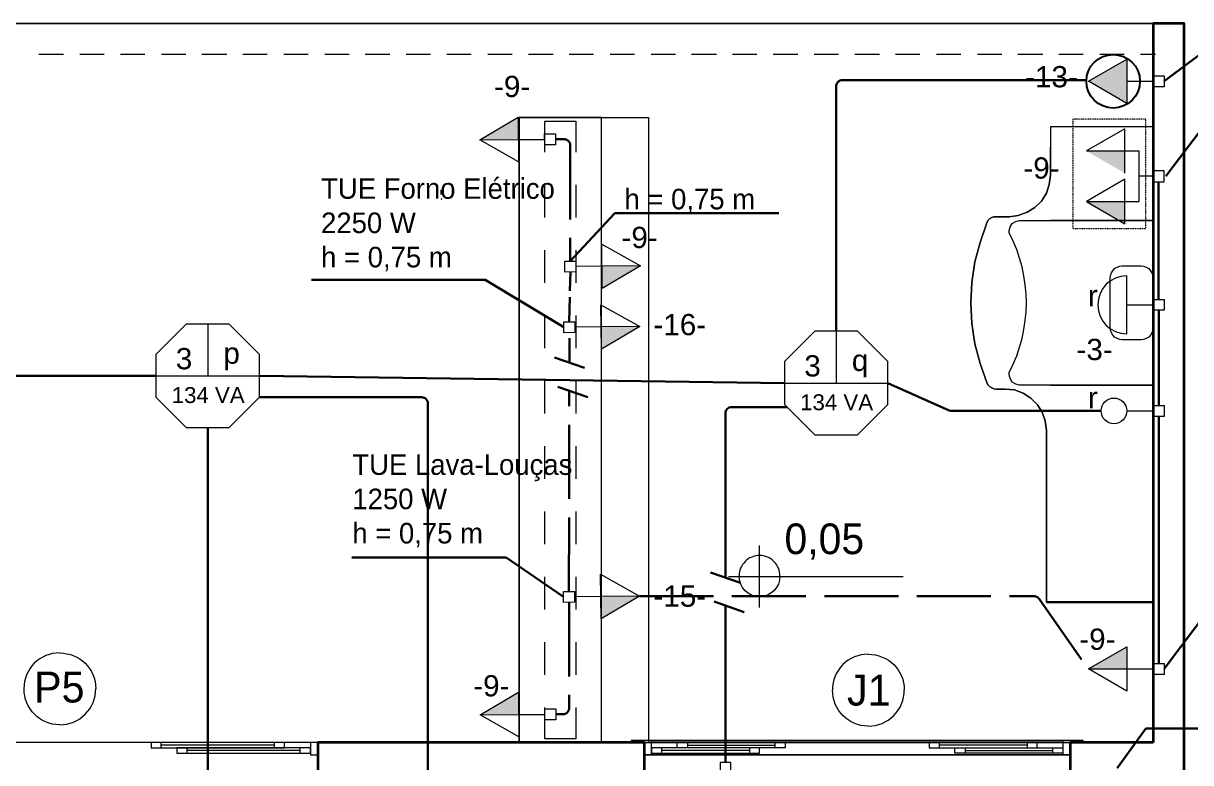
# Model space of a CAD drawing. Header units: millimetres. Extents: x -3501 to 2443, y -1417 to 2787.
# Drawn here: x -2325 to -1757, y 1189 to 1549 of the extents above; entities that cross this region are included whole.
import ezdxf

# ---------------------------------------------------------------- set-up
doc = ezdxf.new("R2010")
doc.units = ezdxf.units.MM
doc.linetypes.add('ACAD_ISO02W100', pattern=[15, 12, -3])
doc.linetypes.add('HIDDEN', pattern=[0.375, 0.25, -0.125])
for name, color, linetype, lineweight in [('EL-ELETRODUTOS-ALV', 5, 'Continuous', 30), ('EL-SIMB-P-CIRC', 1, 'Continuous', 20), ('Eletroduto', 160, 'Continuous', 30), ('Pontos Elétricos', 1, 'Continuous', 20), ('TXT e CIRCUITOS', 7, 'Continuous', 30)]:
    doc.layers.add(name, color=color, linetype=linetype, lineweight=lineweight)
for name, color, linetype in [('LEGENDAS', 7, 'Continuous'), ('PDF_Geometry', 7, 'Continuous'), ('Texto', 7, 'Continuous')]:
    doc.layers.add(name, color=color, linetype=linetype)
doc.layers.add('Line', color=7, linetype='Continuous', plot=False)
doc.styles.add('estilo2', font='arial.ttf', dxfattribs={"height": 60})
doc.styles.add('PDF Bahnschrift', font='bahnschrift.ttf')
doc.styles.add('txt 2mm', font='arial.ttf', dxfattribs={"height": 100})

# ---------------------------------------------------------------- blocks, each defined once
blk = doc.blocks.new('cx luz oct')
at = {"ltscale": 3}
blk.add_line((43508.7, 29483.7), (43508.7, 29288.7), dxfattribs=at)
blk.add_lwpolyline([(43589.5, 29093.7), (43703.7, 29207.9), (43703.7, 29369.5), (43589.5, 29483.7), (43428, 29483.7), (43313.7, 29369.5), (43313.7, 29207.9), (43428, 29093.7)], close=True, dxfattribs=at)
blk.add_lwpolyline([(43313.7, 29288.7), (43703.7, 29288.7)], dxfattribs=at)
blk = doc.blocks.new('caixa arandela')
at = {"layer": 'EL-SIMB-P-CIRC', "color": 1}
for p, q in [((138180.1, 42644.3), (138180.1, 42361.8)), ((137998.6, 42476.5), (137998.6, 42529.5)), ((137998.6, 42529.5), (138051.6, 42529.5)), ((138051.6, 42529.5), (138051.6, 42476.5)), ((138051.6, 42476.5), (137998.6, 42476.5)), ((138180.1, 42503), (138051.6, 42503))]:
    blk.add_line(p, q, dxfattribs=at)
blk.add_arc((138180.1, 42503), 141.2, 270, 90, dxfattribs=at)
blk = doc.blocks.new('caixa tomadas')
at = {"layer": 'EL-SIMB-P-CIRC'}
for p, q in [((52407.7, 17460.8), (52460.7, 17460.8)), ((52407.7, 17407.8), (52407.7, 17460.8)), ((52460.7, 17460.8), (52460.7, 17407.8)), ((52460.7, 17407.8), (52407.7, 17407.8)), ((52434.2, 17407.8), (52434.2, 17337.1)), ((52557.2, 17337.1), (52311.2, 17337.1)), ((52311.2, 17270.1), (52311.2, 17337.1)), ((52557.2, 17270.1), (52557.2, 17337.1))]:
    blk.add_line(p, q, dxfattribs=at)
at = {"layer": 'EL-SIMB-P-CIRC', "linetype": 'HIDDEN', "ltscale": 0.025}
blk.add_lwpolyline([(52711.9, 17016.2), (52179.5, 17016.2), (52179.5, 17372.4), (52711.9, 17372.4)], close=True, dxfattribs=at)
blk = doc.blocks.new('bloc 3')
at = {"layer": 'EL-SIMB-P-CIRC'}
h = blk.add_hatch(color=1, dxfattribs=at)
h.dxf.hatch_style = 1
h.paths.add_polyline_path([(50525.2, 15683.3), (50525.2, 15495.8), (50416.9, 15683.3)])
h = blk.add_hatch(color=1, dxfattribs=at)
h.dxf.hatch_style = 1
h.paths.add_polyline_path([(50771.1, 15683.3), (50771.1, 15495.8), (50662.9, 15683.3)])
at = {"layer": 'EL-SIMB-P-CIRC', "color": 1}
for p, q in [((50525.2, 15495.8), (50416.9, 15683.3)), ((50416.9, 15683.3), (50633.4, 15683.3)), ((50525.2, 15495.8), (50525.2, 15683.3)), ((50633.4, 15683.3), (50525.2, 15495.8)), ((50662.9, 15683.3), (50879.4, 15683.3)), ((50771.1, 15495.8), (50771.1, 15683.3)), ((50879.4, 15683.3), (50771.1, 15495.8))]:
    blk.add_line(p, q, dxfattribs=at)
at = {"layer": 'EL-ELETRODUTOS-ALV'}
blk.add_blockref('caixa tomadas', (-1786, -1586.8), dxfattribs=at)
blk = doc.blocks.new('Tomada Média')
at = {"layer": 'EL-SIMB-P-CIRC'}
h = blk.add_hatch(color=1, dxfattribs=at)
h.dxf.hatch_style = 1
h.paths.add_polyline_path([(65351.86, 3601.56), (65333.11, 3601.56), (65351.86, 3612.39)])
at = {"layer": 'EL-SIMB-P-CIRC', "color": 1}
for p, q in [((65333.11, 3601.56), (65351.86, 3612.39)), ((65351.86, 3612.39), (65351.86, 3590.74)), ((65333.11, 3601.56), (65351.86, 3601.56)), ((65351.86, 3590.74), (65333.11, 3601.56)), ((65351.86, 3601.56), (65364.66, 3601.56)), ((65364.66, 3598.91), (65364.66, 3604.21)), ((65364.66, 3604.21), (65369.97, 3604.21)), ((65369.97, 3604.21), (65369.97, 3598.91)), ((65369.97, 3598.91), (65364.66, 3598.91))]:
    blk.add_line(p, q, dxfattribs=at)
blk = doc.blocks.new('tom alta')
at = {"layer": 'EL-SIMB-P-CIRC'}
blk.add_hatch(color=1, dxfattribs=at).paths.add_polyline_path([(138252.4, 39188.3), (138439.9, 39296.5), (138252.4, 39404.8)])
at = {"layer": 'EL-SIMB-P-CIRC', "color": 1}
for p, q in [((138252.4, 39404.8), (138439.9, 39296.5)), ((138252.4, 39188.3), (138252.4, 39404.8)), ((138071.3, 39270), (138071.3, 39323)), ((138071.3, 39323), (138124.4, 39323)), ((138124.4, 39323), (138124.4, 39270)), ((138252.4, 39296.5), (138124.4, 39296.5)), ((138439.9, 39296.5), (138252.4, 39188.3)), ((138124.4, 39270), (138071.3, 39270))]:
    blk.add_line(p, q, dxfattribs=at)
blk = doc.blocks.new('Ar-Condicionado')
at = {"layer": 'Line', "color": 244, "true_color": 0x991b1e}
blk.add_circle((-1505.9, 78.18), 13.01, dxfattribs=at)
at = {"layer": 'EL-SIMB-P-CIRC', "ltscale": 3, "xscale": 0.1, "yscale": 0.1, "zscale": 0.1, "rotation": 90}
blk.add_blockref('tom alta', (2423.75, -13753.73), dxfattribs=at)
blk = doc.blocks.new('inter simples')
at = {"layer": 'EL-SIMB-P-CIRC', "color": 1}
for p, q in [((138071.3, 40985.7), (138071.3, 41038.7)), ((138071.3, 41038.7), (138124.4, 41038.7)), ((138124.4, 41038.7), (138124.4, 40985.7)), ((138252.9, 41012.2), (138124.4, 41012.2)), ((138124.4, 40985.7), (138071.3, 40985.7))]:
    blk.add_line(p, q, dxfattribs=at)
blk.add_circle((138315.4, 41012.2), 62.5, dxfattribs=at)

msp = doc.modelspace()

# ---------------------------------------------------------------- linework, layer by layer
at = {"layer": 'Eletroduto'}
for points in [[(-1929.77, 1398.95), (-1929.77, 1517.99, -0.414214), (-1926.77, 1520.99), (-1808.07, 1520.99)], [(-1801.11, 1360.22), (-1873.58, 1360.22, -0.105339), (-1874.8, 1360.48), (-1904.59, 1373.77)], [(-2128.38, 1256), (-2128.38, 1363.84, 0.414214), (-2131.38, 1366.84), (-2210.25, 1366.84)], [(-1983.6, 1279.16), (-1983.6, 1359.05, -0.414214), (-1980.6, 1362.05), (-1953.65, 1362.05)]]:
    msp.add_lwpolyline(points, format="xyb", dxfattribs=at)
at = {"layer": 'Eletroduto', "linetype": 'ACAD_ISO02W100', "ltscale": 3}
for points in [[(-2066.26, 1492.26), (-2062.11, 1492.26, -0.414214), (-2059.11, 1489.26), (-2059.11, 1433.01)], [(-2059.68, 1267.16), (-2059.68, 1215.76, -0.414214), (-2062.68, 1212.76), (-2066.16, 1212.76)], [(-2025.5, 1270.13), (-1833.54, 1270.13, -0.244298), (-1831.08, 1268.86), (-1807.14, 1234.77)]]:
    msp.add_lwpolyline(points, format="xyb", dxfattribs=at)
at = {"layer": 'Eletroduto'}
for points in [[(-1772.94, 1414.42), (-1772.94, 1471.62)], [(-1772.93, 1362.87), (-1772.93, 1409.11)], [(-2480.25, 1377.27), (-2260.6, 1377.27)], [(-2210.25, 1377.27), (-1954.94, 1373.77)], [(-1772.93, 1237.42), (-1772.93, 1357.57)], [(-2235.43, 1352.09), (-2235.43, 1107.86)], [(-1983.6, 1189.25), (-1983.6, 1265.54)], [(-2128.38, 1116.64), (-2128.38, 1256)]]:
    msp.add_lwpolyline(points, dxfattribs=at)
at = {"layer": 'Eletroduto', "linetype": 'ACAD_ISO02W100'}
for points in [[(-2059.57, 1403.52), (-2059.06, 1427.71)], [(-2059.55, 1383.63), (-2059.52, 1398.22)]]:
    msp.add_lwpolyline(points, dxfattribs=at)
at = {"layer": 'Eletroduto', "linetype": 'ACAD_ISO02W100', "ltscale": 3}
msp.add_lwpolyline([(-2059.73, 1272.46), (-2059.57, 1370.02)], dxfattribs=at)
at = {"layer": 'PDF_Geometry', "lineweight": 18}
for p, q in [((-1775.59, 1498.37), (-1825.53, 1498.37)), ((-1825.53, 1498.37), (-1825.53, 1474.73)), ((-1825.53, 1474.73), (-1825.53, 1488.36)), ((-1826.17, 1470.28), (-1825.53, 1474.73)), ((-1825.53, 1474.73), (-1826.17, 1470.28)), ((-1829.98, 1462.24), (-1827.44, 1466.05)), ((-1827.44, 1466.05), (-1829.98, 1462.24)), ((-1827.44, 1466.05), (-1826.17, 1470.28)), ((-1826.17, 1470.28), (-1827.44, 1466.05)), ((-1833.15, 1459.07), (-1829.98, 1462.24)), ((-1829.98, 1462.24), (-1833.15, 1459.07)), ((-1856.01, 1452.72), (-1855.16, 1453.56)), ((-1855.16, 1453.56), (-1856.01, 1452.72)), ((-1855.16, 1453.56), (-1854.11, 1454.2)), ((-1854.11, 1454.2), (-1855.16, 1453.56)), ((-1854.11, 1454.2), (-1853.05, 1454.62)), ((-1853.05, 1454.62), (-1854.11, 1454.2)), ((-1853.05, 1454.62), (-1851.99, 1454.62)), ((-1851.99, 1454.62), (-1853.05, 1454.62)), ((-1851.99, 1454.62), (-1845.64, 1454.62)), ((-1845.64, 1454.62), (-1851.99, 1454.62)), ((-1845.64, 1454.62), (-1841.2, 1455.26)), ((-1841.2, 1455.26), (-1845.64, 1454.62)), ((-1841.2, 1455.26), (-1836.96, 1456.74)), ((-1836.96, 1456.74), (-1841.2, 1455.26)), ((-1836.96, 1456.74), (-1833.15, 1459.07)), ((-1833.15, 1459.07), (-1836.96, 1456.74)), ((-1859.82, 1442.13), (-1856.43, 1451.66)), ((-1856.43, 1451.66), (-1859.82, 1442.13)), ((-1856.43, 1451.66), (-1856.01, 1452.72)), ((-1856.01, 1452.72), (-1856.43, 1451.66)), ((-1862.36, 1432.61), (-1859.82, 1442.13)), ((-1859.82, 1442.13), (-1862.36, 1432.61)), ((-1863.84, 1422.66), (-1862.36, 1432.61)), ((-1862.36, 1432.61), (-1863.84, 1422.66)), ((-1864.26, 1412.72), (-1863.84, 1422.66)), ((-1863.84, 1422.66), (-1864.26, 1412.72)), ((-1863.84, 1402.77), (-1864.26, 1412.72)), ((-1864.26, 1412.72), (-1863.84, 1402.77)), ((-1862.36, 1392.82), (-1863.84, 1402.77)), ((-1863.84, 1402.77), (-1862.36, 1392.82)), ((-1859.82, 1383.3), (-1862.36, 1392.82)), ((-1862.36, 1392.82), (-1859.82, 1383.3)), ((-1856.43, 1373.99), (-1859.82, 1383.3)), ((-1859.82, 1383.3), (-1856.43, 1373.99)), ((-1856.01, 1372.93), (-1856.43, 1373.99)), ((-1856.43, 1373.99), (-1856.01, 1372.93)), ((-1855.16, 1372.08), (-1856.01, 1372.93)), ((-1856.01, 1372.93), (-1855.16, 1372.08)), ((-1854.11, 1371.45), (-1855.16, 1372.08)), ((-1855.16, 1372.08), (-1854.11, 1371.45)), ((-1853.05, 1371.02), (-1854.11, 1371.45)), ((-1854.11, 1371.45), (-1853.05, 1371.02)), ((-1851.99, 1370.81), (-1853.05, 1371.02)), ((-1853.05, 1371.02), (-1851.99, 1370.81)), ((-1847.55, 1370.81), (-1851.99, 1370.81)), ((-1851.99, 1370.81), (-1847.55, 1370.81)), ((-1843.1, 1370.39), (-1847.55, 1370.81)), ((-1847.55, 1370.81), (-1843.1, 1370.39)), ((-1838.87, 1368.91), (-1843.1, 1370.39)), ((-1843.1, 1370.39), (-1838.87, 1368.91)), ((-1835.06, 1366.37), (-1838.87, 1368.91)), ((-1838.87, 1368.91), (-1835.06, 1366.37)), ((-1831.88, 1363.19), (-1835.06, 1366.37)), ((-1835.06, 1366.37), (-1831.88, 1363.19)), ((-1829.56, 1359.59), (-1831.88, 1363.19)), ((-1831.88, 1363.19), (-1829.56, 1359.59)), ((-1828.07, 1355.36), (-1829.56, 1359.59)), ((-1829.56, 1359.59), (-1828.07, 1355.36)), ((-1827.44, 1350.92), (-1828.07, 1355.36)), ((-1828.07, 1355.36), (-1827.44, 1350.92)), ((-1827.44, 1267.26), (-1827.44, 1350.92)), ((-1827.44, 1350.92), (-1827.44, 1267.26))]:
    msp.add_line(p, q, dxfattribs=at)
for points in [[(-1775.59, 1452.72), (-1775.59, 1542.66), (-1775.59, 1548.59), (-2610.51, 1548.59), (-2610.51, 1533.56), (-2603.31, 1533.56)], [(-2610.51, 1548.59), (-1775.59, 1548.59)], [(-2317.6, 1533.56), (-2305.53, 1533.56)], [(-2297.7, 1533.56), (-2285.85, 1533.56)], [(-2277.81, 1533.56), (-2265.96, 1533.56)], [(-2257.92, 1533.56), (-2246.06, 1533.56)], [(-2238.23, 1533.56), (-2226.17, 1533.56)], [(-2218.34, 1533.56), (-2206.49, 1533.56)], [(-2198.44, 1533.56), (-2186.59, 1533.56)], [(-2178.55, 1533.56), (-2166.7, 1533.56)], [(-2158.87, 1533.56), (-2146.8, 1533.56)], [(-2138.97, 1533.56), (-2127.12, 1533.56)], [(-2119.08, 1533.56), (-2107.23, 1533.56)], [(-2099.19, 1533.56), (-2087.33, 1533.56)], [(-2079.5, 1533.56), (-2067.44, 1533.56)], [(-2059.61, 1533.56), (-2047.76, 1533.56)], [(-2039.71, 1533.56), (-2027.86, 1533.56)], [(-2019.82, 1533.56), (-2007.97, 1533.56)], [(-2000.14, 1533.56), (-1988.07, 1533.56)], [(-1980.24, 1533.56), (-1968.39, 1533.56)], [(-1960.35, 1533.56), (-1948.5, 1533.56)], [(-1940.46, 1533.56), (-1928.6, 1533.56)], [(-1920.77, 1533.56), (-1908.71, 1533.56)], [(-1900.88, 1533.56), (-1889.03, 1533.56)], [(-1880.98, 1533.56), (-1869.13, 1533.56)], [(-1861.09, 1533.56), (-1849.24, 1533.56)], [(-1841.41, 1533.56), (-1829.34, 1533.56)], [(-1821.51, 1533.56), (-1809.66, 1533.56)], [(-1801.62, 1533.56), (-1789.77, 1533.56)], [(-1781.73, 1533.56), (-1774.53, 1533.56)], [(-2083.95, 1198.96), (-2083.95, 1502.87), (-2021.02, 1502.87), (-2021.02, 1198.96)], [(-2071.46, 1485.94), (-2071.46, 1500.97), (-2056.43, 1500.97), (-2056.43, 1485.94)], [(-2087.55, 1198.96), (-2660.46, 1198.96), (-2660.46, 1498.64)], [(-2121.83, 1467.74), (-2121.83, 1467.11), (-2121.83, 1465.41)], [(-2071.46, 1454.2), (-2071.46, 1470.07)], [(-2056.43, 1470.07), (-2056.43, 1454.2)], [(-2121.83, 1463.3), (-2121.62, 1463.09)], [(-1775.59, 1442.98), (-1775.59, 1452.72), (-1825.53, 1452.72)], [(-2071.46, 1422.45), (-2071.46, 1438.32)], [(-2056.43, 1438.32), (-2056.43, 1422.45)], [(-1775.59, 1400.65), (-1775.59, 1424.78)], [(-2071.46, 1390.71), (-2071.46, 1406.58)], [(-2056.43, 1406.58), (-2056.43, 1390.71)], [(-1825.53, 1372.72), (-1775.59, 1372.72), (-1775.59, 1384.14)], [(-2071.46, 1358.96), (-2071.46, 1374.83)], [(-2056.43, 1374.83), (-2056.43, 1358.96)], [(-1775.59, 1198.96), (-1775.59, 1372.72)], [(-2071.46, 1327.21), (-2071.46, 1343.09)], [(-2056.43, 1343.09), (-2056.43, 1327.21)], [(-2071.46, 1295.47), (-2071.46, 1311.34)], [(-2056.43, 1311.34), (-2056.43, 1295.47)], [(-2071.46, 1263.72), (-2071.46, 1279.59)], [(-2056.43, 1279.59), (-2056.43, 1263.72)], [(-2071.46, 1231.98), (-2071.46, 1247.85)], [(-2056.43, 1247.85), (-2056.43, 1231.98)], [(-2056.43, 1216.1), (-2056.43, 1200.86), (-2071.46, 1200.86), (-2071.46, 1216.1)], [(-2262.99, 1198.96), (-2358.02, 1198.96)], [(-2181.94, 1198.96), (-2185.53, 1198.96), (-2198.02, 1198.96)], [(-1793.37, 1198.96), (-1809.66, 1198.96), (-1809.66, 1200.02), (-2029.56, 1200.02), (-2029.56, 1198.96)], [(-2019.61, 1198.96), (-1819.61, 1198.96)], [(-2185.53, 1193.03), (-2181.94, 1193.03)], [(-1816.01, 1183.93), (-2022.99, 1183.93), (-2022.99, 1193.03), (-2019.61, 1193.03)], [(-2022.99, 1193.03), (-1816.01, 1193.03), (-2022.99, 1193.03)], [(-1819.61, 1193.03), (-1816.01, 1193.03)]]:
    msp.add_lwpolyline(points, dxfattribs=at)
at = {"layer": 'PDF_Geometry', "lineweight": 35}
for points in [[(-1775.59, 1198.96), (-1816.01, 1198.96), (-1816.01, 1183.93), (-1775.59, 1183.93), (-1775.59, 1167.43), (-1760.56, 1167.43), (-1760.56, 1198.96), (-1760.56, 1548.59), (-1775.59, 1548.59)], [(-2022.99, 1198.96), (-2181.94, 1198.96), (-2181.94, 1183.93), (-2022.99, 1183.93)]]:
    msp.add_lwpolyline(points, close=True, dxfattribs=at)
at = {"layer": 'PDF_Geometry', "lineweight": 18}
for points in [[(-2043.95, 1198.96), (-2043.95, 1502.87), (-2083.95, 1502.87), (-2083.95, 1198.96)], [(-2121.83, 1465.41), (-2121.83, 1467.11), (-2121.83, 1467.74), (-2121.83, 1467.11)], [(-2121.62, 1463.09), (-2121.83, 1463.3)], [(-1790.61, 1394.73), (-1791.88, 1394.94), (-1793.15, 1395.36), (-1794.42, 1396), (-1795.27, 1397.05), (-1795.9, 1398.11), (-1796.33, 1399.38), (-1796.54, 1400.65), (-1796.54, 1404.67), (-1796.54, 1408.69), (-1796.54, 1412.72), (-1796.54, 1416.74), (-1796.54, 1420.76), (-1796.54, 1424.78), (-1796.33, 1426.05), (-1795.9, 1427.32), (-1795.27, 1428.38), (-1794.42, 1429.44), (-1793.15, 1430.07), (-1791.88, 1430.49), (-1790.61, 1430.71), (-1786.17, 1430.71), (-1781.51, 1430.71), (-1780.24, 1430.49), (-1778.97, 1430.07), (-1777.7, 1429.44), (-1776.86, 1428.38), (-1776.22, 1427.32), (-1775.8, 1426.05), (-1775.59, 1424.78), (-1775.59, 1420.76), (-1775.59, 1416.74), (-1775.59, 1412.72), (-1775.59, 1408.69), (-1775.59, 1404.67), (-1775.59, 1400.65), (-1775.8, 1399.38), (-1776.22, 1398.11), (-1776.86, 1397.05), (-1777.7, 1396), (-1778.97, 1395.36), (-1780.24, 1394.94), (-1781.51, 1394.73), (-1786.17, 1394.73)], [(-2262.99, 1196.42), (-2198.02, 1196.42), (-2198.02, 1198.96), (-2262.99, 1198.96)], [(-2019.61, 1200.02), (-2029.56, 1200.02), (-2029.56, 1198.96), (-2019.61, 1198.96)], [(-2019.61, 1198.96), (-2019.61, 1200.02), (-1819.61, 1200.02), (-1819.61, 1198.96)], [(-2007.12, 1196.42), (-2007.12, 1198.96), (-1954.64, 1198.96), (-1954.64, 1196.42)], [(-1884.58, 1196.42), (-1832.1, 1196.42), (-1832.1, 1198.96), (-1884.58, 1198.96)], [(-1809.66, 1200.02), (-1819.61, 1200.02), (-1819.61, 1198.96), (-1809.66, 1198.96)], [(-2250.51, 1193.88), (-2185.53, 1193.88), (-2185.53, 1196.42), (-2250.51, 1196.42)], [(-2019.61, 1193.88), (-1967.12, 1193.88), (-1967.12, 1196.42), (-2019.61, 1196.42)], [(-1872.1, 1193.88), (-1872.1, 1196.42), (-1819.61, 1196.42), (-1819.61, 1193.88)]]:
    msp.add_lwpolyline(points, close=True, dxfattribs=at)
msp.add_lwpolyline([(-1845.64, 1446.79), (-1845.64, 1447.85), (-1845.22, 1449.75), (-1844.16, 1451.23), (-1842.47, 1452.29), (-1840.56, 1452.72), (-1775.59, 1452.72), (-1775.59, 1424.78), (-1775.59, 1420.34), (-1775.59, 1419.91), (-1775.59, 1419.28), (-1775.59, 1418.01), (-1775.59, 1416.53), (-1775.59, 1414.62), (-1775.59, 1412.72), (-1775.59, 1410.81), (-1775.59, 1408.91), (-1775.59, 1407.43), (-1775.59, 1406.16), (-1775.59, 1405.52), (-1775.59, 1405.31), (-1775.59, 1400.65), (-1775.59, 1372.72), (-1840.56, 1372.72), (-1842.47, 1373.14), (-1844.16, 1374.2), (-1845.22, 1375.89), (-1845.64, 1377.8), (-1845.64, 1378.85, 0.246076)], format="xyb", close=True, dxfattribs=at)
at = {"layer": 'PDF_Geometry', "lineweight": 20}
for points in [[(-2262.99, 1196.42), (-2258.13, 1196.42), (-2258.13, 1198.96), (-2262.99, 1198.96)], [(-2203.1, 1196.42), (-2198.02, 1196.42), (-2198.02, 1198.96), (-2203.1, 1198.96)], [(-2181.94, 1198.96), (-2185.53, 1198.96), (-2185.53, 1193.03), (-2181.94, 1193.03)], [(-2022.99, 1193.03), (-2019.61, 1193.03), (-2019.61, 1198.96), (-2022.99, 1198.96)], [(-2007.12, 1196.42), (-2007.12, 1198.96), (-2002.04, 1198.96), (-2002.04, 1196.42)], [(-1959.5, 1196.42), (-1959.5, 1198.96), (-1954.64, 1198.96), (-1954.64, 1196.42)], [(-1884.58, 1196.42), (-1879.5, 1196.42), (-1879.5, 1198.96), (-1884.58, 1198.96)], [(-1836.96, 1196.42), (-1832.1, 1196.42), (-1832.1, 1198.96), (-1836.96, 1198.96)], [(-1819.61, 1193.03), (-1816.01, 1193.03), (-1816.01, 1198.96), (-1819.61, 1198.96)], [(-2250.51, 1193.88), (-2245.43, 1193.88), (-2245.43, 1196.42), (-2250.51, 1196.42)], [(-2190.61, 1193.88), (-2185.53, 1193.88), (-2185.53, 1196.42), (-2190.61, 1196.42)], [(-2019.61, 1193.88), (-2014.53, 1193.88), (-2014.53, 1196.42), (-2019.61, 1196.42)], [(-1971.99, 1193.88), (-1967.12, 1193.88), (-1967.12, 1196.42), (-1971.99, 1196.42)], [(-1872.1, 1193.88), (-1872.1, 1196.42), (-1867.02, 1196.42), (-1867.02, 1193.88)], [(-1824.48, 1193.88), (-1824.48, 1196.42), (-1819.61, 1196.42), (-1819.61, 1193.88)]]:
    msp.add_lwpolyline(points, close=True, dxfattribs=at)
for points in [[(-2203.1, 1197.69), (-2258.13, 1197.69)], [(-2190.61, 1195.15), (-2245.43, 1195.15)], [(-1971.99, 1195.15), (-2014.53, 1195.15)], [(-2002.04, 1197.69), (-1959.5, 1197.69)], [(-1836.96, 1197.69), (-1879.5, 1197.69)], [(-1867.02, 1195.15), (-1824.48, 1195.15)]]:
    msp.add_lwpolyline(points, dxfattribs=at)
at = {"layer": 'Texto', "lineweight": 9}
for points in [[(-1967.07, 1264.72), (-1967.07, 1294.78)], [(-1982.09, 1279.75), (-1897.23, 1279.75)]]:
    msp.add_lwpolyline(points, dxfattribs=at)
msp.add_lwpolyline([(-1957.12, 1279.96, 0.414894), (-1967.07, 1289.91, 0.414894), (-1977.01, 1279.96)], format="xyb", dxfattribs=at)
for centre, radius, start, end in [((-2307.63, 1225.39), 17.17, 89.3639, 180.6361), ((-1914.4, 1224.76), 17.17, 89.3639, 180.6361), ((-2307.4, 1225.16), 17.52, 269.8583, 0.1417), ((-1914.17, 1224.52), 17.52, 269.8583, 0.1417)]:
    msp.add_arc(centre, radius, start, end, dxfattribs=at)
for points in [[(-1967.07, 1269.8), (-1972.57, 1269.8), (-1977.01, 1274.46), (-1977.01, 1279.96)], [(-1957.12, 1279.96), (-1957.12, 1274.46), (-1961.57, 1269.8), (-1967.07, 1269.8)], [(-2307.44, 1242.56), (-2297.7, 1242.56), (-2289.87, 1234.94), (-2289.87, 1225.2)], [(-1914.21, 1241.92), (-1904.48, 1241.92), (-1896.65, 1234.3), (-1896.65, 1224.57)], [(-2307.44, 1207.64), (-2317.17, 1207.64), (-2324.79, 1215.47), (-2324.79, 1225.2)], [(-1914.21, 1207), (-1923.95, 1207), (-1931.57, 1214.83), (-1931.57, 1224.57)]]:
    msp.add_open_spline(points, degree=3, dxfattribs=at)
at = {"layer": 'TXT e CIRCUITOS'}
for p, q in [((-1770.28, 1520.44), (-1744.67, 1539.65)), ((-1769.43, 1474.27), (-1746.01, 1505.32)), ((-2059.11, 1433.01), (-2037.5, 1456.4)), ((-2037.5, 1456.4), (-1957.61, 1456.4)), ((-2100.49, 1423.9), (-2184.9, 1423.9)), ((-2062.2, 1400.84), (-2100.49, 1423.9)), ((-2066.82, 1386.18), (-2052.22, 1381.07)), ((-2065.12, 1371.96), (-2050.52, 1366.85)), ((-2090.3, 1288.95), (-2165.42, 1288.95)), ((-2062.36, 1269.78), (-2090.3, 1288.95)), ((-1990.9, 1281.72), (-1976.3, 1276.6)), ((-1989.2, 1267.5), (-1974.6, 1262.39)), ((-1827.44, 1267.26), (-1775.59, 1267.26)), ((-1770.28, 1234.77), (-1746.87, 1265.82)), ((-1793.15, 1186.59), (-1779.18, 1205.84)), ((-1779.18, 1205.84), (-1676.45, 1205.84))]:
    msp.add_line(p, q, dxfattribs=at)

# ---------------------------------------------------------------- block references
at = {"ltscale": 3, "yscale": 0.1, "zscale": 0.1}
for name, p, xscale, rotation in [('bloc 3', (-3357.69, -3590.54), -0.1, 270), ('inter simples', (12036.85, 5461.44), 0.1, 180)]:
    msp.add_blockref(name, p, dxfattribs=dict(at, xscale=xscale, rotation=rotation))
at = {"ltscale": 3, "xscale": -0.1, "yscale": 0.1, "zscale": 0.1}
msp.add_blockref('bloc 3', (3081.22, -398.15), dxfattribs=at)
at = {"layer": 'LEGENDAS'}
for p, rotation in [((-67398.81, -2734.11), 0.5477857272815592), ((63270.81, 5656.71), 180.5477857272825), ((63270.35, 5627.21), 180.5477857272825), ((63270.19, 5496.15), 180.5477857272825), ((-67398.7, -3013.6), 0.5477857272815592)]:
    msp.add_blockref('Tomada Média', p, dxfattribs=dict(at, rotation=rotation))
msp.add_blockref('Tomada Média', (-67140.25, -2366.79), dxfattribs=at)
at = {"layer": 'Line', "color": 244, "true_color": 0x991b1e, "rotation": 90}
msp.add_blockref('Ar-Condicionado', (-1716.88, 3026.34), dxfattribs=at)
at = {"layer": 'Pontos Elétricos', "ltscale": 3, "xscale": 0.1, "yscale": 0.1, "zscale": 0.1, "rotation": 180}
msp.add_blockref('caixa arandela', (12029.57, 5662.06), dxfattribs=at)
at = {"layer": 'Pontos Elétricos', "xscale": 0.1291005291005304, "yscale": 0.1291005291005304, "zscale": 0.1291005291005304}
for p in [(-7852.43, -2403.92), (-7546.77, -2407.41)]:
    msp.add_blockref('cx luz oct', p, dxfattribs=at)

# ---------------------------------------------------------------- texts
at = {"layer": 'Texto', "attachment_point": 4, "style": 'PDF Bahnschrift'}
for s, insert, char_height in [('0,05', (-1954.94, 1296.66), 14.898), ('P5', (-2319.88, 1225.86), 14.986), ('J1', (-1924.52, 1224.38), 14.986)]:
    msp.add_mtext(s, dxfattribs=dict(at, insert=insert, char_height=char_height))
at = {"layer": 'TXT e CIRCUITOS', "ltscale": 3, "attachment_point": 1}
for s, width, gutter_width, heights, insert, char_height, style in [('-13-', 19.6112, 51.64, [0], (-1837.91, 1527.82), 10.328, 'txt 2mm'), ('-9-', 19.6112, 51.64, [0], (-2096.19, 1523.1), 10.328, 'txt 2mm'), ('-9-', 19.6112, 51.64, [0], (-1838.74, 1483.45), 10.328, 'txt 2mm'), ('-9-', 19.6112, 51.64, [0], (-2034.19, 1449.71), 10.328, 'txt 2mm'), ('r', 19.6112, 51.64, [0], (-1807.36, 1421.38), 10.33, 'txt 2mm'), ('-16-', 19.6112, 51.64, [0], (-2018.68, 1407.35), 10.328, 'txt 2mm'), ('p', 19.6112, 51.64, [0], (-2227.83, 1393.44), 10.33, 'txt 2mm'), ('-3-', 19.6112, 51.64, [10.33], (-1812.9, 1395.25), 10.328, 'txt 2mm'), ('3', 19.6112, 51.64, [0], (-2250.96, 1390.78), 10.33, 'txt 2mm'), ('3', 19.6112, 51.64, [10.33], (-1945.29, 1387.29), 10.33, 'txt 2mm'), ('q', 19.6112, 51.64, [0], (-1922.17, 1389.95), 10.33, 'txt 2mm'), ('134 VA', 42.6066, 38.73, [0], (-2252.97, 1371.79), 7.746, 'estilo2'), ('134 VA', 42.6066, 38.73, [0], (-1947.31, 1368.3), 7.746, 'estilo2'), ('r', 19.6112, 51.64, [0], (-1807.36, 1371.86), 10.33, 'txt 2mm'), ('-15-', 19.6112, 51.64, [0], (-2018.68, 1275.36), 10.328, 'txt 2mm'), ('-9-', 19.6112, 51.64, [0], (-1811.56, 1254.41), 10.328, 'txt 2mm'), ('-9-', 19.6112, 51.64, [0], (-2106.31, 1231.76), 10.328, 'txt 2mm')]:
    msp.add_mtext_dynamic_manual_height_columns(s, width=width, gutter_width=gutter_width, heights=heights, dxfattribs=dict(at, insert=insert, char_height=char_height, style=style))
at = {"layer": 'TXT e CIRCUITOS', "char_height": 10, "attachment_point": 4, "style": 'PDF Bahnschrift'}
for s, insert in [('TUE Forno Elétrico \\P2250 W\\Ph = 0,75 m ', (-2180.31, 1450.71)), ('h = 0,75 m ', (-2032.76, 1462.25)), ('TUE Lava-Louças \\P1250 W\\Ph = 0,75 m ', (-2165.11, 1316.51))]:
    msp.add_mtext(s, dxfattribs=dict(at, insert=insert))

doc.saveas('drawing.dxf')
